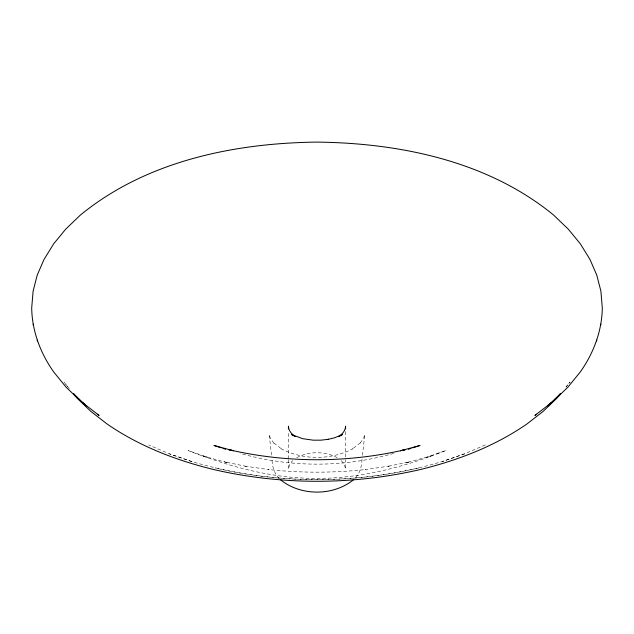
<?xml version="1.0" encoding="UTF-8"?>
<svg xmlns="http://www.w3.org/2000/svg" width="634" height="634" viewBox="0 0 634 634"><rect width="100%" height="100%" fill="white"/><g stroke="black" fill="none" stroke-linecap="round" stroke-linejoin="round"><path stroke-width="0.48" stroke-dasharray="3.17 2.38" d="M288.43 459.737L288.43 469.12L289.603 464.524L292.718 460.601M288.43 458.77L288.43 431.659M362.03 459.27C361.784 466.299 359.914 473.527 354.707 478.559M362.458 455.386L364.819 434.464L363.551 438.419L359.898 443.507L360.762 442.484L352.092 449.237L352.987 448.69C331.011 460.276 302.989 460.276 281.013 448.69L281.908 449.237L273.238 442.484L274.102 443.507L270.449 438.419L269.181 434.464L271.542 455.386M565.869 387.168L570.101 382.001L566.297 386.716M296.76 457.629C309.115 451.115 324.885 451.115 337.24 457.629M485.303 444.957L464.389 453.92L442.056 461.639M464.627 453.793L442.453 461.481C361.229 485.787 272.771 485.787 191.547 461.481L169.373 453.793M393.714 453.389C343.874 467.734 290.126 467.734 240.286 453.389M418.686 467.971L418.844 467.932C352.124 483.417 281.876 483.417 215.156 467.932L215.314 467.971M191.944 461.639L169.611 453.92L148.697 444.957M341.282 460.601L344.397 464.524L345.57 469.12L345.57 459.737M279.293 478.559C274.086 473.527 272.216 466.299 271.97 459.27M63.899 382.001L66.919 385.694M67.529 386.431L69.344 388.65M67.703 386.716L64.367 382.595M345.57 431.659L345.57 458.77M438.974 453.08C395.283 470.159 348.391 480.834 301.253 477.973C262.159 475.833 224.285 464.651 187.997 450.497L207.54 457.257L202.888 455.973L228.137 462.883L224.365 461.837L246.729 466.458L244.859 466.125L268.515 469.548L268.055 469.493C300.571 473.051 333.429 473.051 365.945 469.493L365.485 469.548L389.141 466.125L387.271 466.458L409.635 461.837L405.863 462.883L431.112 455.973L426.46 457.257L446.003 450.497L438.974 453.08"/><path stroke-width="0.95" d="M288.43 428.909L288.43 426.159C288.446 430.042 291.149 433.807 294.794 436.279M536.57 414.24L534.906 415.452L553.181 401.314L567.969 387.112L580.364 371.865C593.567 353.186 601.959 330.98 602.3 307.958L600.889 291.101L596.784 275.116L589.977 259.441L580.348 243.852L568.381 229.254L553.696 215.14C487.982 161.187 400.212 143.07 317 142.103C233.787 143.07 146.018 161.187 80.304 215.14L65.619 229.254L53.652 243.852L44.023 259.441L37.216 275.116L33.111 291.101L31.7 307.958C32.041 330.98 40.433 353.186 53.636 371.865L66.031 387.112L80.819 401.314L99.094 415.452L97.43 414.24M600.683 325.012L600.921 324.109M596.586 340.989L596.816 340.093M560.424 393.817L558.609 396.028L560.163 394.158M560.274 394.063L556.929 398.12L543.203 411.339L526.894 424.011C495.003 446.027 458.382 460.181 420.913 469.39L420.683 469.453C352.758 485.216 281.242 485.216 213.317 469.453L213.087 469.39C175.618 460.181 138.997 446.027 107.106 424.011L90.797 411.339L77.071 398.12L73.726 394.063M353.629 479.597C333.524 496.264 300.476 496.264 280.371 479.597M560.123 393.976L547.839 405.823L551.39 402.63M339.206 436.279C342.851 433.807 345.554 430.042 345.57 426.159L345.57 428.909M338.928 436.549L342.328 434.575L334.665 437.769L327.881 439.394L328.428 439.307L320.859 440.17L313.141 440.17L302.656 438.68L291.672 434.575L295.072 436.549M412.837 447.826L420.017 445.456L400.633 450.75L405.237 449.664C347.424 463.082 286.576 463.082 228.763 449.664L233.367 450.75L213.983 445.456L221.163 447.826M408.336 449.26L411.038 448.412M222.962 448.412L225.664 449.26M82.61 402.63L86.161 405.823L73.877 393.976M73.837 394.158L75.391 396.028L73.576 393.817M33.079 324.109L33.317 325.012M37.184 340.093L37.414 340.989"/></g></svg>
